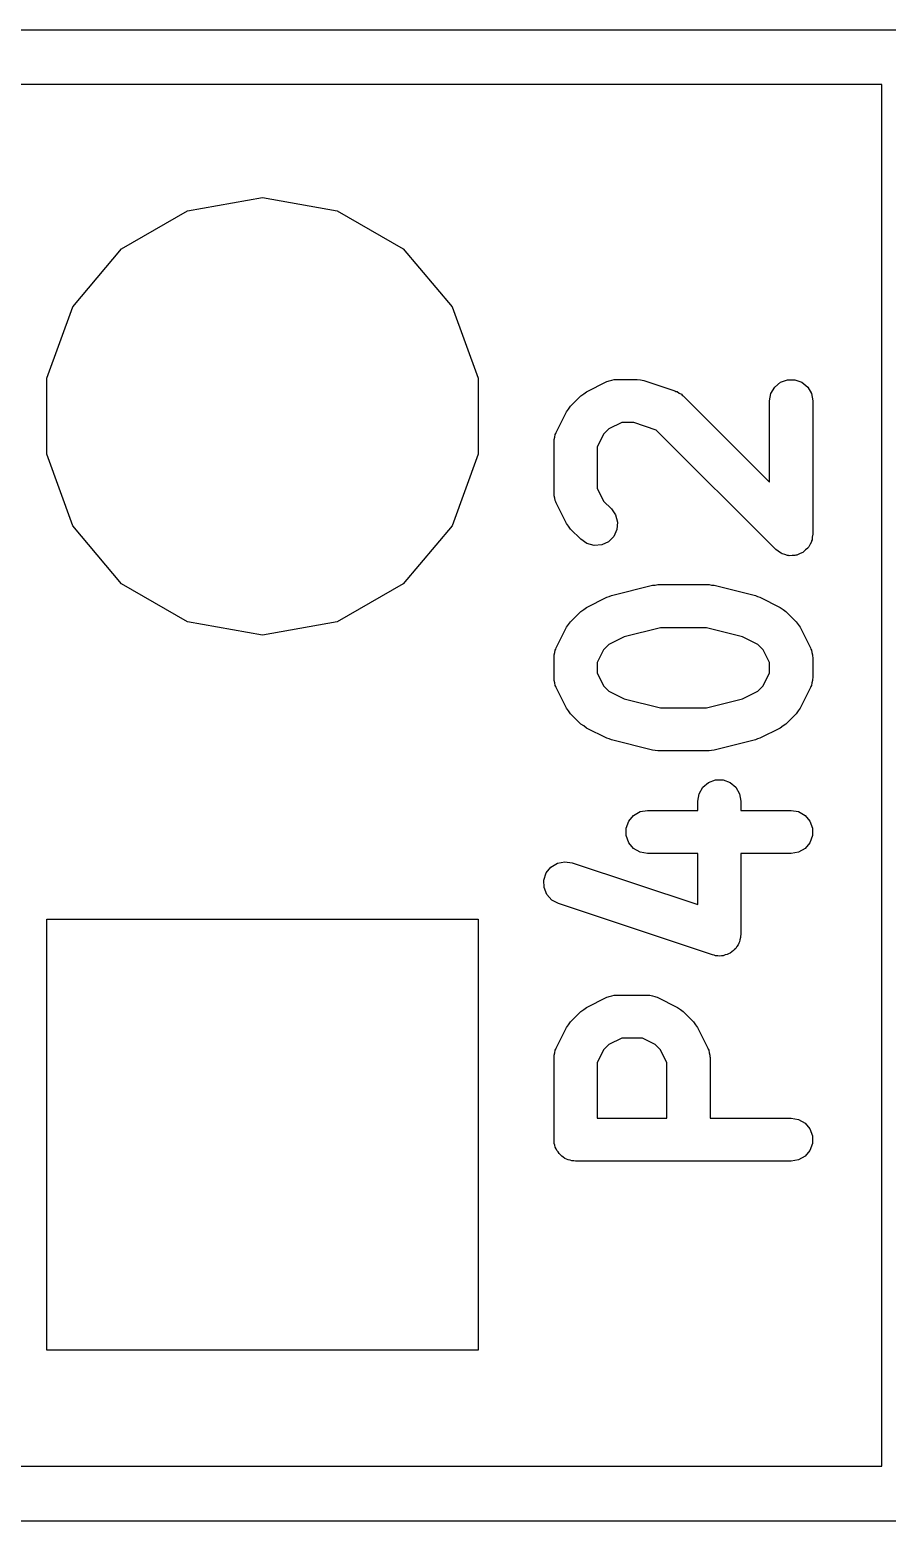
# Model space of a CAD drawing. Extents: x 51 to 149, y -134 to -32.
# Drawn here: x 56.38 to 62.35, y -100.69 to -90.31 of the extents above; entities that cross this region are included whole.
import ezdxf

# ---------------------------------------------------------------- set-up
doc = ezdxf.new("R2010")
doc.units = 0
doc.header["$MEASUREMENT"] = 0
doc.layers.add('BLACK', color=7, linetype='CONTINUOUS')

msp = doc.modelspace()

# ---------------------------------------------------------------- linework, layer by layer
at = {"layer": 'BLACK', "linetype": 'CONTINUOUS'}
for p, q in [((50.7833, -90.3095), (62.5167, -90.3095)), ((62.3095, -90.6905), (53.6905, -90.6905)), ((62.3095, -100.309), (62.3095, -90.6905)), ((57.4791, -91.5687), (58, -91.4769)), ((58, -91.4769), (58.5209, -91.5687)), ((57.0209, -91.8332), (57.4791, -91.5687)), ((58.5209, -91.5687), (58.9791, -91.8332)), ((56.6809, -92.2384), (57.0209, -91.8332)), ((58.9791, -91.8332), (59.3191, -92.2384)), ((56.5, -92.7355), (56.6809, -92.2384)), ((59.3191, -92.2384), (59.5, -92.7355)), ((56.5, -93.2645), (56.5, -92.7355)), ((59.5, -92.7355), (59.5, -93.2645)), ((60.2543, -92.8301), (60.3972, -92.7587)), ((60.3972, -92.7587), (60.4055, -92.7562)), ((60.4055, -92.7562), (60.413, -92.7519)), ((60.413, -92.7519), (60.4303, -92.7489)), ((60.4303, -92.7489), (60.4471, -92.7438)), ((60.4471, -92.7438), (60.4558, -92.7444)), ((60.4558, -92.7444), (60.4643, -92.7429)), ((60.4643, -92.7429), (60.6071, -92.7429)), ((60.6071, -92.7429), (60.6308, -92.747)), ((60.6308, -92.747), (60.6546, -92.7506)), ((60.6546, -92.7506), (60.8689, -92.822)), ((61.5376, -92.8416), (61.5637, -92.7964)), ((61.5637, -92.7964), (61.6036, -92.763)), ((61.6036, -92.763), (61.6525, -92.7451)), ((61.6525, -92.7451), (61.7046, -92.7451)), ((61.7046, -92.7451), (61.7536, -92.763)), ((61.7536, -92.763), (61.7935, -92.7964)), ((61.7935, -92.7964), (61.8195, -92.8416)), ((60.1439, -92.9296), (60.2154, -92.8582)), ((60.2154, -92.8582), (60.235, -92.8444)), ((60.235, -92.8444), (60.2543, -92.8301)), ((60.8689, -92.822), (60.8765, -92.8261)), ((60.8765, -92.8261), (60.8848, -92.8283)), ((60.8848, -92.8283), (60.8992, -92.8384)), ((60.8992, -92.8384), (60.9147, -92.8468)), ((60.9147, -92.8468), (60.9204, -92.8533)), ((60.9204, -92.8533), (60.9275, -92.8582)), ((60.9275, -92.8582), (61.5286, -93.4593)), ((61.5286, -92.8929), (61.5376, -92.8416)), ((61.5286, -93.4593), (61.5286, -92.8929)), ((61.8195, -92.8416), (61.8286, -92.8929)), ((61.8286, -92.8929), (61.8286, -93.8214)), ((60.0444, -93.1115), (60.1158, -92.9686)), ((60.1158, -92.9686), (60.1301, -92.9493)), ((60.1301, -92.9493), (60.1439, -92.9296)), ((60.0376, -93.1273), (60.0419, -93.1198)), ((60.0419, -93.1198), (60.0444, -93.1115)), ((60.4103, -93.0876), (60.3733, -93.1246)), ((60.4997, -93.0429), (60.4103, -93.0876)), ((60.5828, -93.0429), (60.4997, -93.0429)), ((60.7404, -93.0954), (60.5828, -93.0429)), ((61.5725, -93.9275), (60.7404, -93.0954)), ((60.0286, -93.1786), (60.0301, -93.1701)), ((60.0286, -93.5357), (60.0286, -93.1786)), ((60.0296, -93.1614), (60.0346, -93.1446)), ((60.0301, -93.1701), (60.0296, -93.1614)), ((60.0346, -93.1446), (60.0376, -93.1273)), ((60.3733, -93.1246), (60.3286, -93.214)), ((60.3286, -93.214), (60.3286, -93.5003)), ((56.6809, -93.7616), (56.5, -93.2645)), ((59.5, -93.2645), (59.3191, -93.7616)), ((60.0301, -93.5442), (60.0286, -93.5357)), ((60.3286, -93.5003), (60.3733, -93.5897)), ((60.0296, -93.5529), (60.0301, -93.5442)), ((60.0346, -93.5697), (60.0296, -93.5529)), ((60.0376, -93.587), (60.0346, -93.5697)), ((60.0419, -93.5945), (60.0376, -93.587)), ((60.0444, -93.6028), (60.0419, -93.5945)), ((60.1158, -93.7457), (60.0444, -93.6028)), ((60.3733, -93.5897), (60.4275, -93.6439)), ((60.4275, -93.6439), (60.4574, -93.6866)), ((60.4574, -93.6866), (60.4709, -93.7369)), ((60.4709, -93.7369), (60.4663, -93.7888)), ((57.0209, -94.1668), (56.6809, -93.7616)), ((59.3191, -93.7616), (58.9791, -94.1668)), ((60.1301, -93.7649), (60.1158, -93.7457)), ((60.1439, -93.7846), (60.1301, -93.7649)), ((60.2154, -93.8561), (60.1439, -93.7846)), ((60.4443, -93.836), (60.4075, -93.8729)), ((60.4663, -93.7888), (60.4443, -93.836)), ((61.8252, -93.8407), (61.8235, -93.8603)), ((61.8286, -93.8214), (61.8252, -93.8407)), ((60.258, -93.8859), (60.2154, -93.8561)), ((60.3084, -93.8994), (60.258, -93.8859)), ((60.3603, -93.8949), (60.3084, -93.8994)), ((60.4075, -93.8729), (60.3603, -93.8949)), ((61.5886, -93.9387), (61.5725, -93.9275)), ((61.6036, -93.9513), (61.5886, -93.9387)), ((61.6098, -93.9536), (61.6036, -93.9513)), ((61.7536, -93.9513), (61.7352, -93.958)), ((61.7586, -93.9471), (61.7536, -93.9513)), ((61.7646, -93.9443), (61.7586, -93.9471)), ((61.7785, -93.9305), (61.7646, -93.9443)), ((61.7935, -93.9178), (61.7785, -93.9305)), ((61.7968, -93.9121), (61.7935, -93.9178)), ((61.8014, -93.9075), (61.7968, -93.9121)), ((61.8097, -93.8897), (61.8014, -93.9075)), ((61.8195, -93.8727), (61.8097, -93.8897)), ((61.8207, -93.8662), (61.8195, -93.8727)), ((61.8235, -93.8603), (61.8207, -93.8662)), ((61.6152, -93.9574), (61.6098, -93.9536)), ((61.6341, -93.9624), (61.6152, -93.9574)), ((61.6525, -93.9691), (61.6341, -93.9624)), ((61.6591, -93.9691), (61.6525, -93.9691)), ((61.6655, -93.9709), (61.6591, -93.9691)), ((61.685, -93.9691), (61.6655, -93.9709)), ((61.7046, -93.9691), (61.685, -93.9691)), ((61.7108, -93.9669), (61.7046, -93.9691)), ((61.7174, -93.9663), (61.7108, -93.9669)), ((61.7352, -93.958), (61.7174, -93.9663)), ((57.4791, -94.4313), (57.0209, -94.1668)), ((58.9791, -94.1668), (58.5209, -94.4313)), ((60.2543, -94.3301), (60.3972, -94.2587)), ((60.3972, -94.2587), (60.4129, -94.254)), ((60.4129, -94.254), (60.4279, -94.2473)), ((60.4279, -94.2473), (60.7136, -94.1759)), ((60.7136, -94.1759), (60.7319, -94.1746)), ((60.7319, -94.1746), (60.75, -94.1714)), ((60.75, -94.1714), (61.1071, -94.1714)), ((61.1071, -94.1714), (61.1252, -94.1746)), ((61.1252, -94.1746), (61.1435, -94.1759)), ((61.1435, -94.1759), (61.4292, -94.2473)), ((61.4292, -94.2473), (61.4442, -94.254)), ((61.4442, -94.254), (61.4599, -94.2587)), ((61.4599, -94.2587), (61.6028, -94.3301)), ((60.1439, -94.4296), (60.2154, -94.3582)), ((60.2154, -94.3582), (60.235, -94.3444)), ((60.235, -94.3444), (60.2543, -94.3301)), ((61.6028, -94.3301), (61.6221, -94.3444)), ((61.6221, -94.3444), (61.6418, -94.3582)), ((61.6418, -94.3582), (61.7132, -94.4296)), ((58, -94.5231), (57.4791, -94.4313)), ((58.5209, -94.4313), (58, -94.5231)), ((60.0444, -94.6115), (60.1158, -94.4686)), ((60.1158, -94.4686), (60.1301, -94.4493)), ((60.1301, -94.4493), (60.1439, -94.4296)), ((60.7685, -94.4714), (60.5166, -94.5344)), ((61.0887, -94.4714), (60.7685, -94.4714)), ((61.3405, -94.5344), (61.0887, -94.4714)), ((61.7132, -94.4296), (61.727, -94.4493)), ((61.727, -94.4493), (61.7413, -94.4686)), ((61.7413, -94.4686), (61.8127, -94.6115)), ((60.5166, -94.5344), (60.4103, -94.5876)), ((61.4469, -94.5876), (61.3405, -94.5344)), ((60.0286, -94.6786), (60.0301, -94.6701)), ((60.0286, -94.8214), (60.0286, -94.6786)), ((60.0296, -94.6614), (60.0346, -94.6446)), ((60.0301, -94.6701), (60.0296, -94.6614)), ((60.0346, -94.6446), (60.0376, -94.6273)), ((60.0376, -94.6273), (60.0419, -94.6198)), ((60.0419, -94.6198), (60.0444, -94.6115)), ((60.3733, -94.6246), (60.3286, -94.714)), ((60.4103, -94.5876), (60.3733, -94.6246)), ((61.4839, -94.6246), (61.4469, -94.5876)), ((61.5286, -94.714), (61.4839, -94.6246)), ((61.8127, -94.6115), (61.8152, -94.6198)), ((61.8152, -94.6198), (61.8195, -94.6273)), ((61.8195, -94.6273), (61.8226, -94.6446)), ((61.8226, -94.6446), (61.8276, -94.6614)), ((61.8276, -94.6614), (61.8271, -94.6701)), ((61.8271, -94.6701), (61.8286, -94.6786)), ((61.8286, -94.6786), (61.8286, -94.8214)), ((60.3286, -94.714), (60.3286, -94.786)), ((61.5286, -94.786), (61.5286, -94.714)), ((60.0301, -94.8299), (60.0286, -94.8214)), ((60.0296, -94.8386), (60.0301, -94.8299)), ((60.0346, -94.8554), (60.0296, -94.8386)), ((60.0376, -94.8727), (60.0346, -94.8554)), ((60.0419, -94.8802), (60.0376, -94.8727)), ((60.0444, -94.8885), (60.0419, -94.8802)), ((60.3286, -94.786), (60.3733, -94.8754)), ((60.3733, -94.8754), (60.4103, -94.9124)), ((61.4469, -94.9124), (61.4839, -94.8754)), ((61.4839, -94.8754), (61.5286, -94.786)), ((61.8152, -94.8802), (61.8127, -94.8885)), ((61.8195, -94.8727), (61.8152, -94.8802)), ((61.8226, -94.8554), (61.8195, -94.8727)), ((61.8276, -94.8386), (61.8226, -94.8554)), ((61.8286, -94.8214), (61.8271, -94.8299)), ((61.8271, -94.8299), (61.8276, -94.8386)), ((60.1158, -95.0314), (60.0444, -94.8885)), ((60.4103, -94.9124), (60.5166, -94.9656)), ((60.5166, -94.9656), (60.7685, -95.0286)), ((61.0887, -95.0286), (61.3405, -94.9656)), ((61.3405, -94.9656), (61.4469, -94.9124)), ((61.8127, -94.8885), (61.7413, -95.0314)), ((60.1301, -95.0506), (60.1158, -95.0314)), ((60.1439, -95.0703), (60.1301, -95.0506)), ((60.2154, -95.1418), (60.1439, -95.0703)), ((60.7685, -95.0286), (61.0887, -95.0286)), ((61.7132, -95.0703), (61.6418, -95.1418)), ((61.727, -95.0507), (61.7132, -95.0703)), ((61.7413, -95.0314), (61.727, -95.0507)), ((60.235, -95.1556), (60.2154, -95.1418)), ((60.2543, -95.1699), (60.235, -95.1556)), ((60.3972, -95.2413), (60.2543, -95.1699)), ((61.6028, -95.1699), (61.4599, -95.2413)), ((61.6221, -95.1556), (61.6028, -95.1699)), ((61.6418, -95.1418), (61.6221, -95.1556)), ((60.4129, -95.246), (60.3972, -95.2413)), ((60.4279, -95.2527), (60.4129, -95.246)), ((60.7136, -95.3241), (60.4279, -95.2527)), ((61.4292, -95.2527), (61.1435, -95.3241)), ((61.4442, -95.246), (61.4292, -95.2527)), ((61.4599, -95.2413), (61.4442, -95.246)), ((60.7319, -95.3254), (60.7136, -95.3241)), ((60.75, -95.3286), (60.7319, -95.3254)), ((61.1071, -95.3286), (60.75, -95.3286)), ((61.1252, -95.3254), (61.1071, -95.3286)), ((61.1435, -95.3241), (61.1252, -95.3254)), ((61.0376, -95.6273), (61.0637, -95.5822)), ((61.0637, -95.5822), (61.1036, -95.5487)), ((61.1036, -95.5487), (61.1525, -95.5309)), ((61.1525, -95.5309), (61.2046, -95.5309)), ((61.2046, -95.5309), (61.2536, -95.5487)), ((61.2536, -95.5487), (61.2935, -95.5822)), ((61.2935, -95.5822), (61.3195, -95.6273)), ((61.0286, -95.6786), (61.0376, -95.6273)), ((61.0286, -95.7429), (61.0286, -95.6786)), ((61.3195, -95.6273), (61.3286, -95.6786)), ((61.3286, -95.6786), (61.3286, -95.7429)), ((60.5308, -95.8668), (60.5487, -95.8179)), ((60.5487, -95.8179), (60.5822, -95.7779)), ((60.5822, -95.7779), (60.6273, -95.7519)), ((60.6273, -95.7519), (60.6786, -95.7429)), ((60.6786, -95.7429), (61.0286, -95.7429)), ((61.3286, -95.7429), (61.6786, -95.7429)), ((61.6786, -95.7429), (61.7299, -95.7519)), ((61.7299, -95.7519), (61.775, -95.7779)), ((61.775, -95.7779), (61.8085, -95.8179)), ((61.8085, -95.8179), (61.8263, -95.8668)), ((60.5308, -95.9189), (60.5308, -95.8668)), ((60.5487, -95.9679), (60.5308, -95.9189)), ((61.8263, -95.9189), (61.8085, -95.9679)), ((61.8263, -95.8668), (61.8263, -95.9189)), ((60.5822, -96.0078), (60.5487, -95.9679)), ((60.6273, -96.0338), (60.5822, -96.0078)), ((61.775, -96.0078), (61.7299, -96.0338)), ((61.8085, -95.9679), (61.775, -96.0078)), ((60.0076, -96.1378), (60.052, -96.1105)), ((60.052, -96.1105), (60.103, -96.1001)), ((60.103, -96.1001), (60.1546, -96.1077)), ((60.1546, -96.1077), (61.0286, -96.399)), ((60.6786, -96.0429), (60.6273, -96.0338)), ((61.0286, -96.0429), (60.6786, -96.0429)), ((61.0286, -96.399), (61.0286, -96.0429)), ((61.6786, -96.0429), (61.3286, -96.0429)), ((61.3286, -96.0429), (61.3286, -96.6071)), ((61.7299, -96.0338), (61.6786, -96.0429)), ((59.9588, -96.228), (59.9752, -96.1786)), ((59.9602, -96.2801), (59.9588, -96.228)), ((59.9752, -96.1786), (60.0076, -96.1378)), ((59.9793, -96.3285), (59.9602, -96.2801)), ((60.0139, -96.3675), (59.9793, -96.3285)), ((60.0597, -96.3923), (60.0139, -96.3675)), ((61.1311, -96.7494), (60.0597, -96.3923)), ((56.5, -99.5), (56.5, -96.5)), ((56.5, -96.5), (59.5, -96.5)), ((59.5, -96.5), (59.5, -99.5)), ((61.3222, -96.6435), (61.3195, -96.6584)), ((61.3269, -96.6291), (61.3222, -96.6435)), ((61.3286, -96.6071), (61.3266, -96.6181)), ((61.3266, -96.6181), (61.3269, -96.6291)), ((61.1421, -96.7511), (61.1311, -96.7494)), ((61.1525, -96.7549), (61.1421, -96.7511)), ((61.1677, -96.7549), (61.1525, -96.7549)), ((61.1827, -96.7571), (61.1677, -96.7549)), ((61.1935, -96.7549), (61.1827, -96.7571)), ((61.2046, -96.7549), (61.1935, -96.7549)), ((61.2189, -96.7497), (61.2046, -96.7549)), ((61.2337, -96.7466), (61.2189, -96.7497)), ((61.2431, -96.7408), (61.2337, -96.7466)), ((61.2536, -96.737), (61.2431, -96.7408)), ((61.2652, -96.7273), (61.2536, -96.737)), ((61.2781, -96.7194), (61.2652, -96.7273)), ((61.285, -96.7107), (61.2781, -96.7194)), ((61.2935, -96.7036), (61.285, -96.7107)), ((61.3011, -96.6904), (61.2935, -96.7036)), ((61.3105, -96.6786), (61.3011, -96.6904)), ((61.314, -96.668), (61.3105, -96.6786)), ((61.3195, -96.6584), (61.314, -96.668)), ((60.2543, -97.1158), (60.3972, -97.0444)), ((60.3972, -97.0444), (60.4055, -97.0419)), ((60.4055, -97.0419), (60.413, -97.0376)), ((60.413, -97.0376), (60.4303, -97.0346)), ((60.4303, -97.0346), (60.4471, -97.0296)), ((60.4471, -97.0296), (60.4558, -97.0301)), ((60.4558, -97.0301), (60.4643, -97.0286)), ((60.4643, -97.0286), (60.6786, -97.0286)), ((60.6786, -97.0286), (60.6871, -97.0301)), ((60.6871, -97.0301), (60.6957, -97.0296)), ((60.6957, -97.0296), (60.7126, -97.0346)), ((60.7126, -97.0346), (60.7299, -97.0376)), ((60.7299, -97.0376), (60.7374, -97.0419)), ((60.7374, -97.0419), (60.7457, -97.0444)), ((60.7457, -97.0444), (60.8885, -97.1158)), ((60.1439, -97.2154), (60.2154, -97.1439)), ((60.2154, -97.1439), (60.235, -97.1302)), ((60.235, -97.1302), (60.2543, -97.1158)), ((60.8885, -97.1158), (60.9078, -97.1301)), ((60.9078, -97.1301), (60.9275, -97.1439)), ((60.9275, -97.1439), (60.9989, -97.2154)), ((60.0444, -97.3972), (60.1158, -97.2543)), ((60.1158, -97.2543), (60.1301, -97.2351)), ((60.1301, -97.2351), (60.1439, -97.2154)), ((60.9989, -97.2154), (61.0127, -97.235)), ((61.0127, -97.235), (61.027, -97.2543)), ((61.027, -97.2543), (61.0984, -97.3972)), ((60.4103, -97.3733), (60.3733, -97.4103)), ((60.4997, -97.3286), (60.4103, -97.3733)), ((60.6432, -97.3286), (60.4997, -97.3286)), ((60.7326, -97.3733), (60.6432, -97.3286)), ((60.7696, -97.4103), (60.7326, -97.3733)), ((60.0286, -97.4643), (60.0301, -97.4558)), ((60.0286, -98.0357), (60.0286, -97.4643)), ((60.0296, -97.4471), (60.0346, -97.4303)), ((60.0301, -97.4558), (60.0296, -97.4471)), ((60.0346, -97.4303), (60.0376, -97.413)), ((60.0376, -97.413), (60.0419, -97.4055)), ((60.0419, -97.4055), (60.0444, -97.3972)), ((60.3733, -97.4103), (60.3286, -97.4997)), ((60.8143, -97.4997), (60.7696, -97.4103)), ((61.0984, -97.3972), (61.1009, -97.4055)), ((61.1009, -97.4055), (61.1052, -97.413)), ((61.1052, -97.413), (61.1083, -97.4303)), ((61.1083, -97.4303), (61.1133, -97.4471)), ((61.1133, -97.4471), (61.1128, -97.4558)), ((61.1128, -97.4558), (61.1143, -97.4643)), ((61.1143, -97.4643), (61.1143, -97.8857)), ((60.3286, -97.4997), (60.3286, -97.8857)), ((60.8143, -97.8857), (60.8143, -97.4997)), ((60.3286, -97.8857), (60.8143, -97.8857)), ((61.1143, -97.8857), (61.6786, -97.8857)), ((61.6786, -97.8857), (61.7299, -97.8948)), ((61.7299, -97.8948), (61.775, -97.9208)), ((61.775, -97.9208), (61.8085, -97.9607)), ((61.8085, -97.9607), (61.8263, -98.0097)), ((60.0308, -98.0486), (60.0286, -98.0357)), ((60.0308, -98.0618), (60.0308, -98.0486)), ((60.0353, -98.0741), (60.0308, -98.0618)), ((60.0376, -98.087), (60.0353, -98.0741)), ((60.0442, -98.0984), (60.0376, -98.087)), ((60.0487, -98.1107), (60.0442, -98.0984)), ((61.8263, -98.0618), (61.8085, -98.1107)), ((61.8263, -98.0097), (61.8263, -98.0618)), ((60.0571, -98.1208), (60.0487, -98.1107)), ((60.0637, -98.1321), (60.0571, -98.1208)), ((60.0737, -98.1406), (60.0637, -98.1321)), ((60.0822, -98.1506), (60.0737, -98.1406)), ((60.0935, -98.1572), (60.0822, -98.1506)), ((60.1036, -98.1656), (60.0935, -98.1572)), ((60.1159, -98.1701), (60.1036, -98.1656)), ((60.1273, -98.1767), (60.1159, -98.1701)), ((60.1402, -98.1789), (60.1273, -98.1767)), ((60.1525, -98.1834), (60.1402, -98.1789)), ((60.1656, -98.1834), (60.1525, -98.1834)), ((60.1786, -98.1857), (60.1656, -98.1834)), ((61.6786, -98.1857), (60.1786, -98.1857)), ((61.7299, -98.1767), (61.6786, -98.1857)), ((61.775, -98.1506), (61.7299, -98.1767)), ((61.8085, -98.1107), (61.775, -98.1506)), ((59.5, -99.5), (56.5, -99.5)), ((53.6905, -100.309), (62.3095, -100.309)), ((62.5167, -100.691), (50.7833, -100.691))]:
    msp.add_line(p, q, dxfattribs=at)

doc.saveas('drawing.dxf')
